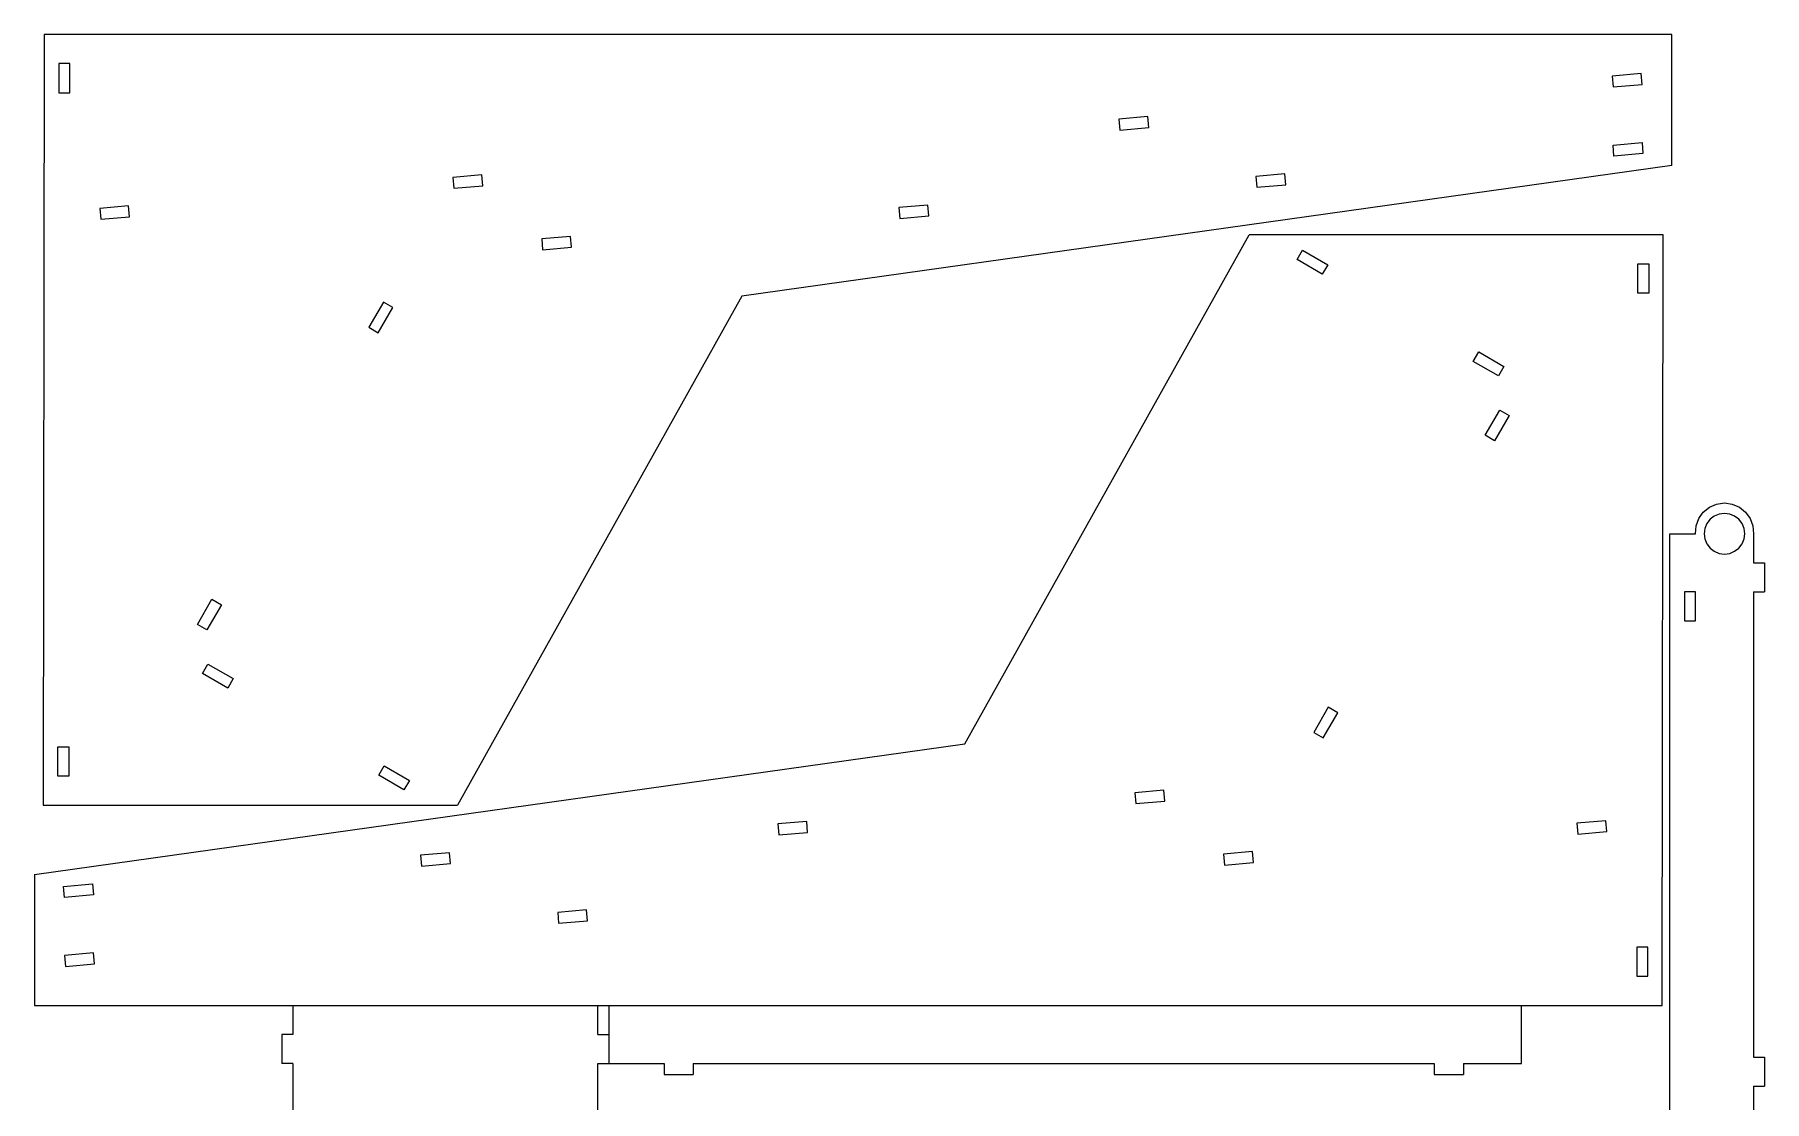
# Model space of a CAD drawing. Header units: inches. Extents: x 0.5 to 30.3, y 0.5 to 37.2.
# Drawn here: x 0.58 to 30.34, y 18.89 to 37.24 of the extents above; entities that cross this region are included whole.
import ezdxf

# ---------------------------------------------------------------- set-up
doc = ezdxf.new("R2010")
doc.units = ezdxf.units.IN
doc.header["$MEASUREMENT"] = 0
doc.layers.get('0').update_dxf_attribs({"color": 13, "true_color": 0xff5454})

msp = doc.modelspace()

# ---------------------------------------------------------------- linework, layer by layer
for p, q in [((0.748, 37.237, 0.001), (0.731, 23.987, 0.001)), ((28.748, 37.237, 0.001), (0.748, 37.237, 0.001)), ((28.748, 34.987, 0.001), (28.748, 37.237, 0.001)), ((1.186, 36.737, 0.001), (0.998, 36.737, 0.001)), ((0.998, 36.737, 0.001), (0.998, 36.237, 0.001)), ((1.186, 36.237, 0.001), (1.186, 36.737, 0.001)), ((28.217, 36.567, 0.001), (27.719, 36.523, 0.001)), ((27.719, 36.523, 0.001), (27.736, 36.336, 0.001)), ((27.736, 36.336, 0.001), (28.234, 36.379, 0.001)), ((28.234, 36.379, 0.001), (28.217, 36.567, 0.001)), ((0.998, 36.237, 0.001), (1.186, 36.237, 0.001)), ((19.733, 35.826, 0.001), (19.235, 35.782, 0.001)), ((19.235, 35.782, 0.001), (19.252, 35.595, 0.001)), ((19.75, 35.638, 0.001), (19.733, 35.826, 0.001)), ((19.252, 35.595, 0.001), (19.75, 35.638, 0.001)), ((27.736, 35.336, 0.001), (28.234, 35.38, 0.001)), ((27.752, 35.149, 0.001), (27.736, 35.336, 0.001)), ((28.25, 35.192, 0.001), (27.752, 35.149, 0.001)), ((28.234, 35.38, 0.001), (28.25, 35.192, 0.001)), ((8.277, 34.823, 0.001), (7.779, 34.78, 0.001)), ((8.293, 34.636, 0.001), (8.277, 34.823, 0.001)), ((28.748, 34.987, 0.001), (12.748, 32.737, 0.001)), ((22.091, 34.842, 0.001), (21.593, 34.799, 0.001)), ((22.107, 34.655, 0.001), (22.091, 34.842, 0.001)), ((7.779, 34.78, 0.001), (7.795, 34.593, 0.001)), ((7.795, 34.593, 0.001), (8.293, 34.636, 0.001)), ((21.593, 34.799, 0.001), (21.609, 34.611, 0.001)), ((21.609, 34.611, 0.001), (22.107, 34.655, 0.001)), ((2.2, 34.292, 0.001), (1.702, 34.248, 0.001)), ((1.702, 34.248, 0.001), (1.719, 34.061, 0.001)), ((2.217, 34.104, 0.001), (2.2, 34.292, 0.001)), ((15.947, 34.305, 0.001), (15.449, 34.261, 0.001)), ((15.449, 34.261, 0.001), (15.466, 34.074, 0.001)), ((15.964, 34.118, 0.001), (15.947, 34.305, 0.001)), ((1.719, 34.061, 0.001), (2.217, 34.104, 0.001)), ((15.466, 34.074, 0.001), (15.964, 34.118, 0.001)), ((9.804, 33.767, 0.001), (9.306, 33.724, 0.001)), ((9.306, 33.724, 0.001), (9.322, 33.536, 0.001)), ((9.821, 33.58, 0.001), (9.804, 33.767, 0.001)), ((16.582, 25.043, 0.013), (21.475, 33.793, 0.013)), ((28.6, 33.793, 0.013), (21.475, 33.793, 0.013)), ((28.582, 20.543, 0.013), (28.6, 33.793, 0.013)), ((9.322, 33.536, 0.001), (9.821, 33.58, 0.001)), ((22.301, 33.367, 0.013), (22.395, 33.53, 0.013)), ((22.734, 33.117, 0.013), (22.301, 33.367, 0.013)), ((22.395, 33.53, 0.013), (22.828, 33.28, 0.013)), ((22.828, 33.28, 0.013), (22.734, 33.117, 0.013)), ((28.162, 33.293, 0.013), (28.35, 33.293, 0.013)), ((28.162, 32.793, 0.013), (28.162, 33.293, 0.013)), ((28.35, 33.293, 0.013), (28.35, 32.793, 0.013)), ((12.748, 32.737, 0.001), (7.855, 23.987, 0.001)), ((28.35, 32.793, 0.013), (28.162, 32.793, 0.013)), ((6.582, 32.636, 0.001), (6.332, 32.203, 0.001)), ((6.495, 32.109, 0.001), (6.745, 32.542, 0.001)), ((6.745, 32.542, 0.001), (6.582, 32.636, 0.001)), ((6.332, 32.203, 0.001), (6.495, 32.109, 0.001)), ((25.332, 31.617, 0.013), (25.426, 31.78, 0.013)), ((25.765, 31.367, 0.013), (25.332, 31.617, 0.013)), ((25.426, 31.78, 0.013), (25.859, 31.53, 0.013)), ((25.859, 31.53, 0.013), (25.765, 31.367, 0.013)), ((25.536, 30.347, 0.013), (25.786, 30.78, 0.013)), ((25.949, 30.686, 0.013), (25.699, 30.253, 0.013)), ((25.786, 30.78, 0.013), (25.949, 30.686, 0.013)), ((25.699, 30.253, 0.013), (25.536, 30.347, 0.013)), ((29.394, 29.111), (29.518, 29.164)), ((29.518, 29.164), (29.652, 29.183)), ((29.652, 29.183), (29.786, 29.164)), ((29.786, 29.164), (29.91, 29.111)), ((29.163, 28.789), (29.209, 28.916)), ((29.209, 28.916), (29.288, 29.026)), ((29.288, 29.026), (29.394, 29.111)), ((29.404, 28.901), (29.349, 28.829)), ((29.477, 28.957), (29.404, 28.901)), ((29.561, 28.992), (29.477, 28.957)), ((29.652, 29.004), (29.561, 28.992)), ((29.743, 28.992), (29.652, 29.004)), ((29.827, 28.957), (29.743, 28.992)), ((29.899, 28.901), (29.827, 28.957)), ((29.955, 28.829), (29.899, 28.901)), ((29.91, 29.111), (30.016, 29.026)), ((30.016, 29.026), (30.095, 28.916)), ((30.095, 28.916), (30.141, 28.789)), ((28.714, 28.654, 0.001), (29.152, 28.654)), ((28.714, 12.904, 0.001), (28.714, 28.654, 0.001)), ((29.152, 28.654), (29.163, 28.789)), ((29.314, 28.745), (29.302, 28.654, 0.001)), ((29.302, 28.654, 0.001), (29.314, 28.563, 0.001)), ((29.349, 28.829), (29.314, 28.745)), ((29.99, 28.745), (29.955, 28.829)), ((30.002, 28.654, 0.001), (29.99, 28.745)), ((29.99, 28.563, 0.001), (30.002, 28.654, 0.001)), ((30.141, 28.789), (30.152, 28.654)), ((30.152, 28.654), (30.152, 28.154, 0.001)), ((29.314, 28.563, 0.001), (29.349, 28.479, 0.001)), ((29.349, 28.479, 0.001), (29.404, 28.406, 0.001)), ((29.404, 28.406, 0.001), (29.477, 28.351, 0.001)), ((29.477, 28.351, 0.001), (29.561, 28.316, 0.001)), ((29.561, 28.316, 0.001), (29.652, 28.304, 0.001)), ((29.652, 28.304, 0.001), (29.743, 28.316, 0.001)), ((29.743, 28.316, 0.001), (29.827, 28.351, 0.001)), ((29.827, 28.351, 0.001), (29.899, 28.406, 0.001)), ((29.899, 28.406, 0.001), (29.955, 28.479, 0.001)), ((29.955, 28.479, 0.001), (29.99, 28.563, 0.001)), ((30.152, 28.154, 0.001), (30.339, 28.154, 0.001)), ((30.339, 28.154, 0.001), (30.339, 27.654, 0.001)), ((3.382, 27.094, 0.001), (3.632, 27.527, 0.001)), ((3.795, 27.433, 0.001), (3.545, 27, 0.001)), ((3.632, 27.527, 0.001), (3.795, 27.433, 0.001)), ((29.152, 27.654, 0.001), (28.964, 27.654, 0.001)), ((28.964, 27.654, 0.001), (28.964, 27.154, 0.001)), ((29.152, 27.154, 0.001), (29.152, 27.654, 0.001)), ((30.152, 27.654, 0.001), (30.339, 27.654, 0.001)), ((30.152, 27.654, 0.001), (30.152, 19.654, 0.001)), ((3.545, 27, 0.001), (3.382, 27.094, 0.001)), ((28.964, 27.154, 0.001), (29.152, 27.154, 0.001)), ((3.471, 26.249, 0.001), (3.565, 26.412, 0.001)), ((3.904, 25.999, 0.001), (3.471, 26.249, 0.001)), ((3.565, 26.412, 0.001), (3.998, 26.162, 0.001)), ((3.998, 26.162, 0.001), (3.904, 25.999, 0.001)), ((22.836, 25.67, 0.013), (22.586, 25.237, 0.013)), ((22.999, 25.576, 0.013), (22.836, 25.67, 0.013)), ((22.749, 25.143, 0.013), (22.999, 25.576, 0.013)), ((0.582, 22.793, 0.013), (16.582, 25.043, 0.013)), ((22.586, 25.237, 0.013), (22.749, 25.143, 0.013)), ((0.981, 24.487, 0.001), (0.981, 24.987, 0.001)), ((0.981, 24.987, 0.001), (1.169, 24.987, 0.001)), ((1.169, 24.987, 0.001), (1.169, 24.487, 0.001)), ((1.169, 24.487, 0.001), (0.981, 24.487, 0.001)), ((6.502, 24.499, 0.001), (6.596, 24.662, 0.001)), ((6.935, 24.249, 0.001), (6.502, 24.499, 0.001)), ((6.596, 24.662, 0.001), (7.029, 24.412, 0.001)), ((7.029, 24.412, 0.001), (6.935, 24.249, 0.001)), ((20.008, 24.243, 0.013), (19.51, 24.199, 0.013)), ((19.51, 24.199, 0.013), (19.526, 24.012, 0.013)), ((20.024, 24.056, 0.013), (20.008, 24.243, 0.013)), ((0.731, 23.987, 0.001), (7.855, 23.987, 0.001)), ((19.526, 24.012, 0.013), (20.024, 24.056, 0.013)), ((13.865, 23.706, 0.013), (13.367, 23.662, 0.013)), ((13.367, 23.662, 0.013), (13.383, 23.475, 0.013)), ((13.383, 23.475, 0.013), (13.881, 23.518, 0.013)), ((13.881, 23.518, 0.013), (13.865, 23.706, 0.013)), ((27.612, 23.719, 0.013), (27.114, 23.675, 0.013)), ((27.114, 23.675, 0.013), (27.13, 23.488, 0.013)), ((27.13, 23.488, 0.013), (27.628, 23.531, 0.013)), ((27.628, 23.531, 0.013), (27.612, 23.719, 0.013)), ((7.721, 23.168, 0.013), (7.223, 23.125, 0.013)), ((7.223, 23.125, 0.013), (7.24, 22.937, 0.013)), ((7.24, 22.937, 0.013), (7.738, 22.981, 0.013)), ((7.738, 22.981, 0.013), (7.721, 23.168, 0.013)), ((21.535, 23.187, 0.013), (21.037, 23.143, 0.013)), ((21.037, 23.143, 0.013), (21.053, 22.956, 0.013)), ((21.053, 22.956, 0.013), (21.551, 23, 0.013)), ((21.551, 23, 0.013), (21.535, 23.187, 0.013)), ((0.582, 22.793, 0.013), (0.582, 20.543, 0.013)), ((1.08, 22.587, 0.013), (1.578, 22.631, 0.013)), ((1.578, 22.631, 0.013), (1.595, 22.443, 0.013)), ((1.097, 22.4, 0.013), (1.08, 22.587, 0.013)), ((1.595, 22.443, 0.013), (1.097, 22.4, 0.013)), ((10.079, 22.185, 0.013), (9.581, 22.141, 0.013)), ((9.581, 22.141, 0.013), (9.597, 21.954, 0.013)), ((10.095, 21.997, 0.013), (10.079, 22.185, 0.013)), ((9.597, 21.954, 0.013), (10.095, 21.997, 0.013)), ((1.595, 21.444, 0.013), (1.097, 21.4, 0.013)), ((1.611, 21.257, 0.013), (1.595, 21.444, 0.013)), ((28.144, 21.543, 0.013), (28.144, 21.043, 0.013)), ((28.332, 21.543, 0.013), (28.144, 21.543, 0.013)), ((28.332, 21.043, 0.013), (28.332, 21.543, 0.013)), ((1.097, 21.4, 0.013), (1.113, 21.213, 0.013)), ((1.113, 21.213, 0.013), (1.611, 21.257, 0.013)), ((28.144, 21.043, 0.013), (28.332, 21.043, 0.013)), ((0.582, 20.543, 0.013), (5.023, 20.543, 0.013)), ((5.023, 20.543, 0.013), (10.273, 20.543, 0.013)), ((5.023, 20.543, 0.013), (5.023, 20.043, 0.013)), ((10.273, 20.543, 0.013), (10.461, 20.543, 0.013)), ((10.461, 20.543, 0.013), (26.161, 20.543, 0.013)), ((10.461, 20.543, 0.013), (10.461, 20.043, 0.013)), ((26.161, 19.543, 0.013), (26.161, 20.543, 0.013)), ((26.161, 20.543, 0.013), (28.582, 20.543, 0.013)), ((5.023, 20.043, 0.013), (4.836, 20.043, 0.013)), ((4.836, 20.043, 0.013), (4.836, 19.543, 0.013)), ((10.273, 20.043, 0.013), (10.461, 20.043, 0.013)), ((10.461, 20.043, 0.013), (10.461, 19.543, 0.013)), ((30.152, 19.654, 0.001), (30.339, 19.654, 0.001)), ((30.339, 19.654, 0.001), (30.339, 19.154, 0.001)), ((5.023, 19.543, 0.013), (4.836, 19.543, 0.013)), ((5.023, 19.543, 0.013), (5.023, 13.876, 0.013)), ((10.273, 19.543, 0.013), (10.461, 19.543, 0.013)), ((10.461, 19.543, 0.013), (11.411, 19.543, 0.013)), ((11.411, 19.543, 0.013), (11.411, 19.356, 0.013)), ((11.411, 19.356, 0.013), (11.911, 19.356, 0.013)), ((11.911, 19.543, 0.013), (11.911, 19.356, 0.013)), ((11.911, 19.543, 0.013), (24.661, 19.543, 0.013)), ((24.661, 19.543, 0.013), (24.661, 19.356, 0.013)), ((24.661, 19.356, 0.013), (25.161, 19.356, 0.013)), ((25.161, 19.543, 0.013), (25.161, 19.356, 0.013)), ((25.161, 19.543, 0.013), (26.161, 19.543, 0.013)), ((30.152, 19.154, 0.001), (30.339, 19.154, 0.001)), ((30.152, 19.154, 0.001), (30.152, 8.154, 0.001))]:
    msp.add_line(p, q)
at = {"color": 96, "true_color": 0x006600}
for p, q in [((10.273, 20.043, 0.013), (10.273, 20.543, 0.013)), ((10.273, 13.876, 0.013), (10.273, 19.543, 0.013))]:
    msp.add_line(p, q, dxfattribs=at)

doc.saveas('drawing.dxf')
